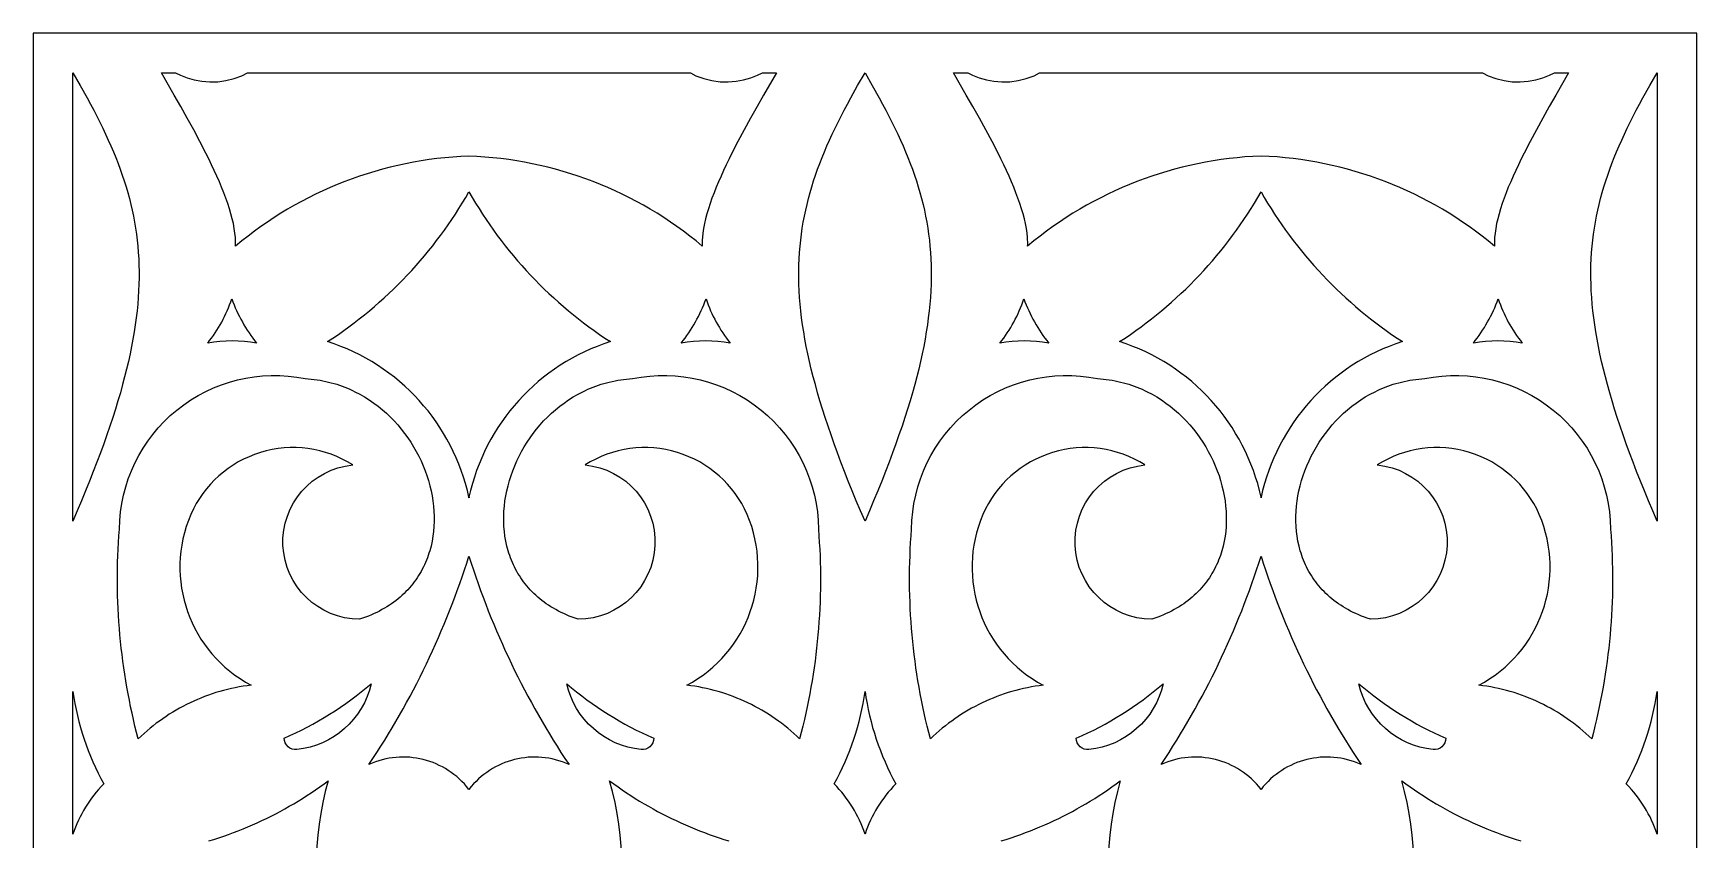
# Model space of a CAD drawing. Extents: x 1336 to 2036, y -730 to 370.
# Drawn here: x 1580.7 to 1790.7, y -51.8 to 50 of the extents above; entities that cross this region are included whole.
import ezdxf

# ---------------------------------------------------------------- set-up
doc = ezdxf.new("R2010")
doc.units = 0
doc.layers.add('LAYER_1', color=18, linetype='CONTINUOUS')
doc.layers.add('LAYER_2', color=4, linetype='CONTINUOUS')

msp = doc.modelspace()

# ---------------------------------------------------------------- linework, layer by layer
at = {"layer": 'LAYER_1'}
for points in [[(1585.73, 45.03), (1586.65, 43.44), (1587.53, 41.87), (1587.95, 41.09), (1588.36, 40.33), (1588.75, 39.56), (1589.13, 38.81), (1589.5, 38.05), (1589.86, 37.31), (1590.2, 36.56), (1590.53, 35.82), (1590.84, 35.08), (1591.15, 34.34), (1591.43, 33.6), (1591.71, 32.86), (1591.97, 32.13), (1592.21, 31.39), (1592.44, 30.66), (1592.66, 29.92), (1592.86, 29.18), (1593.05, 28.44), (1593.22, 27.69), (1593.38, 26.94), (1593.52, 26.19), (1593.64, 25.44), (1593.75, 24.67), (1593.85, 23.91), (1593.93, 23.14), (1593.99, 22.36), (1594.04, 21.57), (1594.07, 20.78), (1594.09, 19.98), (1594.09, 19.17), (1594.07, 18.35), (1594.03, 17.53), (1593.98, 16.69), (1593.91, 15.84), (1593.83, 14.98), (1593.72, 14.11), (1593.6, 13.23), (1593.47, 12.33), (1593.31, 11.43), (1593.14, 10.51), (1592.95, 9.57), (1592.74, 8.62), (1592.51, 7.65), (1592.26, 6.67), (1592, 5.68), (1591.72, 4.66), (1591.42, 3.63), (1591.1, 2.58), (1590.76, 1.52), (1590.4, 0.43), (1590.02, -0.67), (1589.62, -1.8), (1589.21, -2.94), (1588.77, -4.11), (1588.31, -5.29), (1587.84, -6.5), (1587.34, -7.73), (1586.82, -8.99), (1586.29, -10.26), (1585.73, -11.56), (1585.73, -11.56), (1585.73, 45.03)], [(1665.19, 23.17), (1664.41, 23.82), (1663.62, 24.44), (1662.81, 25.05), (1661.99, 25.64), (1661.16, 26.21), (1660.33, 26.77), (1659.48, 27.31), (1658.62, 27.83), (1657.75, 28.33), (1656.87, 28.81), (1655.98, 29.27), (1655.08, 29.72), (1654.18, 30.14), (1653.26, 30.55), (1652.34, 30.94), (1651.41, 31.31), (1650.48, 31.66), (1649.53, 31.99), (1648.58, 32.3), (1647.62, 32.59), (1646.66, 32.87), (1645.69, 33.12), (1644.71, 33.35), (1643.73, 33.56), (1642.75, 33.76), (1641.76, 33.93), (1640.76, 34.08), (1639.76, 34.21), (1638.76, 34.32), (1637.75, 34.41), (1636.74, 34.48), (1635.73, 34.53), (1634.71, 34.48), (1633.7, 34.41), (1632.7, 34.32), (1631.69, 34.21), (1630.7, 34.08), (1629.7, 33.93), (1628.71, 33.76), (1627.72, 33.56), (1626.74, 33.35), (1625.77, 33.12), (1624.8, 32.87), (1623.83, 32.59), (1622.88, 32.3), (1621.92, 31.99), (1620.98, 31.66), (1620.04, 31.31), (1619.11, 30.94), (1618.19, 30.55), (1617.28, 30.14), (1616.37, 29.72), (1615.48, 29.27), (1614.59, 28.81), (1613.71, 28.33), (1612.84, 27.83), (1611.98, 27.31), (1611.13, 26.77), (1610.29, 26.21), (1609.46, 25.64), (1608.65, 25.05), (1607.84, 24.44), (1607.05, 23.82), (1606.26, 23.17), (1606.27, 23.43), (1606.27, 23.7), (1606.26, 23.97), (1606.25, 24.25), (1606.19, 24.81), (1606.1, 25.4), (1605.99, 26), (1605.85, 26.61), (1605.68, 27.25), (1605.49, 27.89), (1605.28, 28.55), (1605.04, 29.22), (1604.79, 29.9), (1604.51, 30.59), (1604.22, 31.29), (1603.91, 32), (1603.58, 32.72), (1603.24, 33.44), (1602.89, 34.17), (1602.52, 34.9), (1601.77, 36.37), (1600.98, 37.85), (1600.17, 39.32), (1599.35, 40.79), (1598.52, 42.23), (1596.92, 45.03), (1598.69, 45.03), (1599.3, 44.73), (1600.15, 44.4), (1601.05, 44.14), (1602.01, 43.97), (1603, 43.9), (1604.02, 43.92), (1605.05, 44.06), (1606.07, 44.32), (1607.07, 44.68), (1607.77, 45.03), (1663.68, 45.03), (1664.39, 44.68), (1665.38, 44.32), (1666.4, 44.06), (1667.43, 43.92), (1668.45, 43.9), (1669.45, 43.97), (1670.4, 44.14), (1671.31, 44.4), (1672.15, 44.73), (1672.77, 45.03), (1674.54, 45.03), (1672.93, 42.23), (1672.11, 40.79), (1671.29, 39.32), (1670.48, 37.85), (1669.69, 36.37), (1668.93, 34.9), (1668.57, 34.17), (1668.21, 33.44), (1667.87, 32.72), (1667.55, 32), (1667.24, 31.29), (1666.94, 30.59), (1666.67, 29.9), (1666.41, 29.22), (1666.18, 28.55), (1665.96, 27.89), (1665.77, 27.25), (1665.61, 26.61), (1665.47, 26), (1665.35, 25.4), (1665.27, 24.81), (1665.21, 24.25), (1665.19, 23.97), (1665.19, 23.7), (1665.19, 23.43)], [(1685.73, 45.03), (1686.65, 43.44), (1687.53, 41.87), (1687.95, 41.09), (1688.36, 40.33), (1688.75, 39.56), (1689.13, 38.81), (1689.5, 38.05), (1689.86, 37.31), (1690.2, 36.56), (1690.53, 35.82), (1690.84, 35.08), (1691.14, 34.34), (1691.43, 33.6), (1691.71, 32.86), (1691.97, 32.13), (1692.21, 31.39), (1692.44, 30.66), (1692.66, 29.92), (1692.86, 29.18), (1693.05, 28.44), (1693.22, 27.69), (1693.38, 26.94), (1693.52, 26.19), (1693.64, 25.44), (1693.75, 24.67), (1693.85, 23.91), (1693.93, 23.14), (1693.99, 22.36), (1694.04, 21.57), (1694.07, 20.78), (1694.09, 19.98), (1694.09, 19.17), (1694.07, 18.35), (1694.03, 17.53), (1693.98, 16.69), (1693.91, 15.84), (1693.83, 14.98), (1693.72, 14.11), (1693.6, 13.23), (1693.47, 12.33), (1693.31, 11.43), (1693.14, 10.51), (1692.95, 9.57), (1692.74, 8.62), (1692.51, 7.65), (1692.26, 6.67), (1692, 5.68), (1691.72, 4.66), (1691.42, 3.63), (1691.1, 2.58), (1690.76, 1.52), (1690.4, 0.43), (1690.02, -0.67), (1689.62, -1.8), (1689.21, -2.94), (1688.77, -4.11), (1688.31, -5.29), (1687.84, -6.5), (1687.34, -7.73), (1686.82, -8.99), (1686.29, -10.26), (1685.73, -11.56), (1685.17, -10.26), (1684.63, -8.99), (1684.12, -7.73), (1683.62, -6.5), (1683.14, -5.29), (1682.69, -4.11), (1682.25, -2.94), (1681.83, -1.8), (1681.44, -0.67), (1681.06, 0.43), (1680.7, 1.52), (1680.36, 2.58), (1680.04, 3.63), (1679.74, 4.66), (1679.46, 5.68), (1679.19, 6.67), (1678.95, 7.65), (1678.72, 8.62), (1678.51, 9.57), (1678.32, 10.51), (1678.14, 11.43), (1677.99, 12.33), (1677.85, 13.23), (1677.73, 14.11), (1677.63, 14.98), (1677.54, 15.84), (1677.47, 16.69), (1677.42, 17.53), (1677.39, 18.35), (1677.37, 19.17), (1677.37, 19.98), (1677.38, 20.78), (1677.42, 21.57), (1677.46, 22.36), (1677.53, 23.14), (1677.61, 23.91), (1677.7, 24.67), (1677.81, 25.44), (1677.94, 26.19), (1678.08, 26.94), (1678.24, 27.69), (1678.41, 28.44), (1678.6, 29.18), (1678.8, 29.92), (1679.01, 30.66), (1679.24, 31.39), (1679.49, 32.13), (1679.75, 32.86), (1680.02, 33.6), (1680.31, 34.34), (1680.61, 35.08), (1680.93, 35.82), (1681.26, 36.56), (1681.6, 37.31), (1681.95, 38.05), (1682.32, 38.81), (1682.7, 39.56), (1683.1, 40.33), (1683.51, 41.09), (1683.93, 41.87), (1684.8, 43.44)], [(1765.19, 23.17), (1764.41, 23.82), (1763.62, 24.44), (1762.81, 25.05), (1761.99, 25.64), (1761.16, 26.21), (1760.33, 26.77), (1759.48, 27.31), (1758.62, 27.83), (1757.75, 28.33), (1756.87, 28.81), (1755.98, 29.27), (1755.08, 29.72), (1754.18, 30.14), (1753.26, 30.55), (1752.34, 30.94), (1751.41, 31.31), (1750.47, 31.66), (1749.53, 31.99), (1748.58, 32.3), (1747.62, 32.59), (1746.66, 32.87), (1745.69, 33.12), (1744.71, 33.35), (1743.73, 33.57), (1742.75, 33.76), (1741.76, 33.93), (1740.76, 34.08), (1739.76, 34.21), (1738.76, 34.33), (1737.75, 34.42), (1736.74, 34.49), (1735.73, 34.54), (1735.73, 34.53), (1735.73, 34.54), (1734.71, 34.49), (1733.7, 34.42), (1732.7, 34.33), (1731.69, 34.21), (1730.7, 34.08), (1729.7, 33.93), (1728.71, 33.76), (1727.72, 33.57), (1726.74, 33.35), (1725.77, 33.12), (1724.8, 32.87), (1723.83, 32.59), (1722.88, 32.3), (1721.92, 31.99), (1720.98, 31.66), (1720.04, 31.31), (1719.11, 30.94), (1718.19, 30.55), (1717.28, 30.14), (1716.37, 29.72), (1715.48, 29.27), (1714.59, 28.81), (1713.71, 28.33), (1712.84, 27.83), (1711.98, 27.31), (1711.13, 26.77), (1710.29, 26.21), (1709.46, 25.64), (1708.65, 25.05), (1707.84, 24.44), (1707.05, 23.82), (1706.26, 23.17), (1706.27, 23.43), (1706.27, 23.7), (1706.26, 23.97), (1706.24, 24.25), (1706.19, 24.81), (1706.1, 25.4), (1705.99, 26), (1705.85, 26.61), (1705.68, 27.25), (1705.49, 27.89), (1705.28, 28.55), (1705.04, 29.22), (1704.79, 29.9), (1704.51, 30.59), (1704.22, 31.29), (1703.91, 32), (1703.58, 32.72), (1703.24, 33.44), (1702.89, 34.17), (1702.52, 34.9), (1701.77, 36.37), (1700.98, 37.85), (1700.17, 39.32), (1699.34, 40.79), (1698.52, 42.23), (1696.92, 45.03), (1698.69, 45.03), (1699.3, 44.73), (1700.15, 44.4), (1701.05, 44.14), (1702.01, 43.97), (1703, 43.9), (1704.02, 43.92), (1705.05, 44.06), (1706.07, 44.32), (1707.07, 44.68), (1707.77, 45.03), (1763.68, 45.03), (1764.39, 44.68), (1765.38, 44.32), (1766.4, 44.06), (1767.43, 43.92), (1768.45, 43.9), (1769.45, 43.97), (1770.4, 44.14), (1771.31, 44.4), (1772.15, 44.73), (1772.77, 45.03), (1774.54, 45.03), (1772.93, 42.23), (1772.11, 40.79), (1771.29, 39.32), (1770.48, 37.85), (1769.69, 36.37), (1768.93, 34.9), (1768.57, 34.17), (1768.21, 33.44), (1767.87, 32.72), (1767.55, 32), (1767.24, 31.29), (1766.94, 30.59), (1766.67, 29.9), (1766.41, 29.22), (1766.18, 28.55), (1765.96, 27.89), (1765.77, 27.25), (1765.61, 26.61), (1765.47, 26), (1765.35, 25.4), (1765.27, 24.81), (1765.21, 24.25), (1765.19, 23.97), (1765.19, 23.7), (1765.18, 23.43)], [(1785.73, 45.03), (1785.73, -11.56), (1785.73, -11.56), (1785.17, -10.26), (1784.63, -8.99), (1784.12, -7.73), (1783.62, -6.5), (1783.14, -5.29), (1782.69, -4.11), (1782.25, -2.94), (1781.83, -1.8), (1781.44, -0.67), (1781.06, 0.43), (1780.7, 1.52), (1780.36, 2.58), (1780.04, 3.63), (1779.74, 4.66), (1779.45, 5.68), (1779.19, 6.67), (1778.95, 7.65), (1778.72, 8.62), (1778.51, 9.57), (1778.32, 10.51), (1778.14, 11.43), (1777.99, 12.33), (1777.85, 13.23), (1777.73, 14.11), (1777.63, 14.98), (1777.54, 15.84), (1777.47, 16.69), (1777.42, 17.53), (1777.39, 18.35), (1777.37, 19.17), (1777.37, 19.98), (1777.38, 20.78), (1777.42, 21.57), (1777.46, 22.36), (1777.53, 23.14), (1777.61, 23.91), (1777.7, 24.67), (1777.81, 25.44), (1777.94, 26.19), (1778.08, 26.94), (1778.24, 27.69), (1778.41, 28.44), (1778.6, 29.18), (1778.8, 29.92), (1779.01, 30.66), (1779.24, 31.39), (1779.49, 32.13), (1779.75, 32.86), (1780.02, 33.6), (1780.31, 34.34), (1780.61, 35.08), (1780.93, 35.82), (1781.26, 36.56), (1781.6, 37.31), (1781.95, 38.05), (1782.32, 38.81), (1782.7, 39.56), (1783.1, 40.33), (1783.51, 41.09), (1783.92, 41.87), (1784.8, 43.44), (1785.73, 45.03)], [(1635.73, 30.02), (1636.14, 29.31), (1636.56, 28.6), (1637, 27.9), (1637.44, 27.21), (1637.89, 26.52), (1638.36, 25.85), (1638.83, 25.18), (1639.31, 24.51), (1639.8, 23.86), (1640.31, 23.21), (1640.82, 22.57), (1641.34, 21.94), (1641.87, 21.31), (1642.41, 20.7), (1642.96, 20.09), (1643.51, 19.49), (1644.08, 18.9), (1644.65, 18.31), (1645.24, 17.74), (1645.83, 17.18), (1646.43, 16.62), (1647.04, 16.07), (1647.66, 15.53), (1648.29, 15), (1648.92, 14.48), (1649.56, 13.97), (1650.21, 13.47), (1650.87, 12.98), (1651.54, 12.5), (1652.21, 12.02), (1652.89, 11.56), (1653.58, 11.11), (1652.74, 10.82), (1651.91, 10.51), (1651.1, 10.18), (1650.3, 9.81), (1649.51, 9.43), (1648.74, 9.01), (1647.99, 8.58), (1647.25, 8.12), (1646.53, 7.64), (1645.83, 7.13), (1645.15, 6.61), (1644.48, 6.06), (1643.84, 5.49), (1643.21, 4.9), (1642.6, 4.3), (1642.01, 3.67), (1641.44, 3.02), (1640.9, 2.36), (1640.37, 1.68), (1639.87, 0.98), (1639.39, 0.27), (1638.93, -0.47), (1638.5, -1.21), (1638.09, -1.97), (1637.71, -2.75), (1637.35, -3.54), (1637.01, -4.34), (1636.7, -5.16), (1636.42, -5.98), (1636.16, -6.82), (1635.93, -7.67), (1635.73, -8.53), (1635.53, -7.67), (1635.3, -6.82), (1635.04, -5.98), (1634.76, -5.16), (1634.45, -4.34), (1634.11, -3.54), (1633.75, -2.75), (1633.36, -1.97), (1632.95, -1.21), (1632.52, -0.47), (1632.06, 0.27), (1631.58, 0.98), (1631.08, 1.68), (1630.56, 2.36), (1630.01, 3.02), (1629.44, 3.67), (1628.86, 4.3), (1628.25, 4.9), (1627.62, 5.49), (1626.97, 6.06), (1626.31, 6.61), (1625.62, 7.13), (1624.92, 7.64), (1624.2, 8.12), (1623.46, 8.58), (1622.71, 9.01), (1621.94, 9.43), (1621.16, 9.81), (1620.36, 10.18), (1619.54, 10.51), (1618.71, 10.82), (1617.87, 11.11), (1618.56, 11.56), (1619.24, 12.02), (1619.92, 12.5), (1620.58, 12.98), (1621.24, 13.47), (1621.89, 13.97), (1622.54, 14.48), (1623.17, 15), (1623.8, 15.53), (1624.41, 16.07), (1625.02, 16.62), (1625.62, 17.18), (1626.22, 17.74), (1626.8, 18.31), (1627.38, 18.9), (1627.94, 19.49), (1628.5, 20.09), (1629.05, 20.7), (1629.59, 21.31), (1630.12, 21.94), (1630.64, 22.57), (1631.15, 23.21), (1631.65, 23.86), (1632.14, 24.51), (1632.63, 25.18), (1633.1, 25.85), (1633.56, 26.52), (1634.02, 27.21), (1634.46, 27.9), (1634.89, 28.6), (1635.32, 29.31)], [(1735.73, 30.02), (1736.14, 29.31), (1736.56, 28.6), (1737, 27.9), (1737.44, 27.21), (1737.89, 26.52), (1738.36, 25.85), (1738.83, 25.18), (1739.31, 24.51), (1739.8, 23.86), (1740.31, 23.21), (1740.82, 22.57), (1741.34, 21.94), (1741.87, 21.31), (1742.41, 20.7), (1742.96, 20.09), (1743.51, 19.49), (1744.08, 18.9), (1744.65, 18.31), (1745.24, 17.74), (1745.83, 17.18), (1746.43, 16.62), (1747.04, 16.07), (1747.66, 15.53), (1748.29, 15), (1748.92, 14.48), (1749.56, 13.97), (1750.21, 13.47), (1750.87, 12.98), (1751.54, 12.5), (1752.21, 12.02), (1752.89, 11.56), (1753.58, 11.11), (1752.74, 10.82), (1751.91, 10.51), (1751.1, 10.18), (1750.3, 9.81), (1749.51, 9.43), (1748.74, 9.01), (1747.99, 8.58), (1747.25, 8.12), (1746.53, 7.64), (1745.83, 7.13), (1745.15, 6.61), (1744.48, 6.06), (1743.84, 5.49), (1743.21, 4.9), (1742.6, 4.3), (1742.01, 3.67), (1741.44, 3.02), (1740.9, 2.36), (1740.37, 1.68), (1739.87, 0.98), (1739.39, 0.27), (1738.93, -0.47), (1738.5, -1.21), (1738.09, -1.97), (1737.71, -2.75), (1737.35, -3.54), (1737.01, -4.34), (1736.7, -5.16), (1736.42, -5.98), (1736.16, -6.82), (1735.93, -7.67), (1735.73, -8.53), (1735.53, -7.67), (1735.3, -6.82), (1735.04, -5.98), (1734.76, -5.16), (1734.45, -4.34), (1734.11, -3.54), (1733.75, -2.75), (1733.36, -1.97), (1732.95, -1.21), (1732.52, -0.47), (1732.06, 0.27), (1731.58, 0.98), (1731.08, 1.68), (1730.56, 2.36), (1730.01, 3.02), (1729.44, 3.67), (1728.86, 4.3), (1728.25, 4.9), (1727.62, 5.49), (1726.97, 6.06), (1726.31, 6.61), (1725.62, 7.13), (1724.92, 7.64), (1724.2, 8.12), (1723.46, 8.58), (1722.71, 9.01), (1721.94, 9.43), (1721.16, 9.81), (1720.36, 10.18), (1719.54, 10.51), (1718.71, 10.82), (1717.87, 11.11), (1718.56, 11.56), (1719.24, 12.02), (1719.92, 12.5), (1720.58, 12.98), (1721.24, 13.47), (1721.89, 13.97), (1722.53, 14.48), (1723.17, 15), (1723.8, 15.53), (1724.41, 16.07), (1725.02, 16.62), (1725.62, 17.18), (1726.22, 17.74), (1726.8, 18.31), (1727.38, 18.9), (1727.94, 19.49), (1728.5, 20.09), (1729.05, 20.7), (1729.59, 21.31), (1730.12, 21.94), (1730.64, 22.57), (1731.15, 23.21), (1731.65, 23.86), (1732.14, 24.51), (1732.63, 25.18), (1733.1, 25.85), (1733.56, 26.52), (1734.02, 27.21), (1734.46, 27.9), (1734.89, 28.6), (1735.32, 29.31)], [(1635.73, -8.57), (1635.72, -8.61), (1635.72, -8.53)], [(1635.74, -8.61), (1635.73, -8.57), (1635.74, -8.53)], [(1735.73, -8.57), (1735.72, -8.53), (1735.72, -8.61), (1735.73, -8.57), (1735.72, -8.61), (1735.72, -8.53)], [(1735.74, -8.53), (1735.74, -8.61), (1735.73, -8.57), (1735.74, -8.61), (1735.74, -8.53), (1735.73, -8.57)], [(1635.73, -15.97), (1636.01, -16.84), (1636.29, -17.71), (1636.59, -18.58), (1636.89, -19.44), (1637.2, -20.3), (1637.52, -21.16), (1637.84, -22.02), (1638.17, -22.87), (1638.51, -23.72), (1638.86, -24.56), (1639.22, -25.41), (1639.58, -26.25), (1639.95, -27.08), (1640.32, -27.92), (1640.71, -28.74), (1641.1, -29.57), (1641.5, -30.39), (1641.91, -31.21), (1642.32, -32.03), (1642.74, -32.84), (1643.17, -33.65), (1643.61, -34.45), (1644.05, -35.25), (1644.5, -36.05), (1644.96, -36.84), (1645.42, -37.63), (1645.89, -38.41), (1646.37, -39.19), (1646.86, -39.97), (1647.35, -40.74), (1647.85, -41.51), (1648.36, -42.27), (1647.94, -42.09), (1647.52, -41.93), (1647.09, -41.79), (1646.66, -41.67), (1646.23, -41.56), (1645.8, -41.48), (1645.37, -41.41), (1644.93, -41.37), (1644.5, -41.34), (1644.06, -41.33), (1643.63, -41.34), (1643.2, -41.36), (1642.77, -41.41), (1642.34, -41.47), (1641.91, -41.55), (1641.49, -41.64), (1641.08, -41.75), (1640.67, -41.88), (1640.26, -42.03), (1639.86, -42.2), (1639.47, -42.38), (1639.08, -42.57), (1638.7, -42.79), (1638.33, -43.01), (1637.97, -43.26), (1637.62, -43.52), (1637.27, -43.8), (1636.94, -44.09), (1636.62, -44.4), (1636.31, -44.72), (1636.01, -45.06), (1635.73, -45.41), (1635.44, -45.06), (1635.15, -44.72), (1634.84, -44.4), (1634.51, -44.09), (1634.18, -43.8), (1633.84, -43.52), (1633.49, -43.26), (1633.12, -43.01), (1632.75, -42.79), (1632.38, -42.57), (1631.99, -42.38), (1631.6, -42.2), (1631.2, -42.03), (1630.79, -41.88), (1630.38, -41.75), (1629.96, -41.64), (1629.54, -41.55), (1629.12, -41.47), (1628.69, -41.41), (1628.26, -41.36), (1627.83, -41.34), (1627.39, -41.33), (1626.96, -41.34), (1626.52, -41.37), (1626.09, -41.41), (1625.66, -41.48), (1625.22, -41.56), (1624.79, -41.67), (1624.36, -41.79), (1623.94, -41.93), (1623.52, -42.09), (1623.1, -42.27), (1623.61, -41.51), (1624.11, -40.74), (1624.6, -39.97), (1625.09, -39.19), (1625.56, -38.41), (1626.04, -37.63), (1626.5, -36.84), (1626.96, -36.05), (1627.41, -35.25), (1627.85, -34.45), (1628.29, -33.65), (1628.71, -32.84), (1629.13, -32.03), (1629.55, -31.21), (1629.96, -30.39), (1630.35, -29.57), (1630.75, -28.74), (1631.13, -27.92), (1631.51, -27.08), (1631.88, -26.25), (1632.24, -25.41), (1632.6, -24.56), (1632.94, -23.72), (1633.28, -22.87), (1633.61, -22.02), (1633.94, -21.16), (1634.26, -20.3), (1634.57, -19.44), (1634.87, -18.58), (1635.16, -17.71), (1635.45, -16.84)], [(1735.73, -15.97), (1736.01, -16.84), (1736.29, -17.71), (1736.59, -18.58), (1736.89, -19.44), (1737.2, -20.3), (1737.52, -21.16), (1737.84, -22.02), (1738.17, -22.87), (1738.51, -23.72), (1738.86, -24.56), (1739.22, -25.41), (1739.58, -26.25), (1739.95, -27.08), (1740.32, -27.92), (1740.71, -28.74), (1741.1, -29.57), (1741.5, -30.39), (1741.91, -31.21), (1742.32, -32.03), (1742.74, -32.84), (1743.17, -33.65), (1743.61, -34.45), (1744.05, -35.25), (1744.5, -36.05), (1744.96, -36.84), (1745.42, -37.63), (1745.89, -38.41), (1746.37, -39.19), (1746.86, -39.97), (1747.35, -40.74), (1747.85, -41.51), (1748.36, -42.27), (1747.94, -42.09), (1747.52, -41.93), (1747.09, -41.79), (1746.66, -41.67), (1746.23, -41.56), (1745.8, -41.48), (1745.37, -41.41), (1744.93, -41.37), (1744.5, -41.34), (1744.06, -41.33), (1743.63, -41.34), (1743.2, -41.36), (1742.77, -41.41), (1742.34, -41.47), (1741.91, -41.55), (1741.49, -41.64), (1741.08, -41.75), (1740.67, -41.88), (1740.26, -42.03), (1739.86, -42.2), (1739.47, -42.38), (1739.08, -42.57), (1738.7, -42.79), (1738.33, -43.01), (1737.97, -43.26), (1737.62, -43.52), (1737.27, -43.8), (1736.94, -44.09), (1736.62, -44.4), (1736.31, -44.72), (1736.01, -45.06), (1735.73, -45.41), (1735.44, -45.06), (1735.15, -44.72), (1734.84, -44.4), (1734.51, -44.09), (1734.18, -43.8), (1733.84, -43.52), (1733.49, -43.26), (1733.12, -43.01), (1732.75, -42.79), (1732.38, -42.57), (1731.99, -42.38), (1731.6, -42.2), (1731.2, -42.03), (1730.79, -41.88), (1730.38, -41.75), (1729.96, -41.64), (1729.54, -41.55), (1729.12, -41.47), (1728.69, -41.41), (1728.26, -41.36), (1727.83, -41.34), (1727.39, -41.33), (1726.96, -41.34), (1726.52, -41.37), (1726.09, -41.41), (1725.66, -41.48), (1725.22, -41.56), (1724.79, -41.67), (1724.36, -41.79), (1723.94, -41.93), (1723.52, -42.09), (1723.1, -42.27), (1723.61, -41.51), (1724.11, -40.74), (1724.6, -39.97), (1725.09, -39.19), (1725.56, -38.41), (1726.04, -37.63), (1726.5, -36.84), (1726.96, -36.05), (1727.41, -35.25), (1727.85, -34.45), (1728.29, -33.65), (1728.71, -32.84), (1729.13, -32.03), (1729.55, -31.21), (1729.96, -30.39), (1730.35, -29.57), (1730.75, -28.74), (1731.13, -27.92), (1731.51, -27.08), (1731.88, -26.25), (1732.24, -25.41), (1732.59, -24.56), (1732.94, -23.72), (1733.28, -22.87), (1733.61, -22.02), (1733.94, -21.16), (1734.26, -20.3), (1734.57, -19.44), (1734.87, -18.58), (1735.16, -17.71), (1735.45, -16.84)], [(1635.73, -45.42), (1635.72, -45.42), (1635.72, -45.41)], [(1635.73, -45.42), (1635.73, -45.42), (1635.73, -45.41)], [(1735.73, -45.42), (1735.72, -45.42), (1735.72, -45.41)], [(1735.73, -45.42), (1735.73, -45.42), (1735.73, -45.41)]]:
    msp.add_lwpolyline(points, close=True, dxfattribs=at)
for points in [[(1605.78, 16.51, 0.080037), (1608.92, 10.92, 0.092698), (1602.75, 10.92, 0.088836)], [(1665.67, 16.51, 0.088836), (1668.71, 10.92, 0.092698), (1662.53, 10.92, 0.080037)], [(1705.78, 16.51, 0.080037), (1708.92, 10.92, 0.092698), (1702.75, 10.92, 0.088836)], [(1765.67, 16.51, 0.088836), (1768.71, 10.92, 0.092698), (1762.53, 10.92, 0.080037)], [(1591.61, -12.56, -0.471862), (1615.07, 6.44), (1615.45, 6.42), (1615.82, 6.38), (1616.19, 6.34), (1616.56, 6.29), (1616.93, 6.23), (1617.29, 6.16), (1617.65, 6.09), (1618, 6.01), (1618.35, 5.92), (1618.7, 5.82), (1619.04, 5.72), (1619.38, 5.61), (1619.72, 5.49), (1620.05, 5.36), (1620.38, 5.23), (1620.7, 5.09), (1621.02, 4.94), (1621.34, 4.79), (1621.96, 4.47), (1622.56, 4.12), (1623.15, 3.75), (1623.72, 3.36), (1624.27, 2.95), (1624.8, 2.51), (1625.32, 2.06), (1625.82, 1.59), (1626.29, 1.1), (1626.75, 0.59), (1627.19, 0.07), (1627.61, -0.47), (1628.01, -1.02), (1628.38, -1.59), (1628.74, -2.16), (1629.07, -2.75), (1629.39, -3.34), (1629.68, -3.95), (1629.95, -4.56), (1630.19, -5.18), (1630.42, -5.81), (1630.62, -6.44), (1630.79, -7.08), (1630.94, -7.72), (1631.07, -8.36), (1631.18, -9), (1631.25, -9.65), (1631.31, -10.29), (1631.33, -10.93), (1631.33, -11.57), (1631.31, -12.21), (1631.26, -12.84), (1631.18, -13.46), (1631.07, -14.08), (1630.94, -14.69), (1630.78, -15.3), (1630.68, -15.6), (1630.59, -15.89), (1630.48, -16.19), (1630.37, -16.48), (1630.25, -16.77), (1630.12, -17.05), (1629.98, -17.33), (1629.84, -17.61), (1629.69, -17.89), (1629.53, -18.16), (1629.37, -18.43), (1629.2, -18.7), (1629.02, -18.96), (1628.83, -19.22), (1628.63, -19.47), (1628.43, -19.72), (1628.22, -19.97), (1628, -20.21), (1627.77, -20.44), (1627.54, -20.68), (1627.3, -20.9), (1627.05, -21.13), (1626.79, -21.35), (1626.52, -21.56), (1626.25, -21.77), (1625.97, -21.97), (1625.68, -22.17), (1625.38, -22.36), (1625.07, -22.54), (1624.75, -22.72), (1624.43, -22.9), (1624.1, -23.07), (1623.76, -23.23), (1623.41, -23.38), (1623.05, -23.53), (1622.69, -23.68), (1622.31, -23.81), (1621.93, -23.94, -0.949704), (1621.07, -4.46, 0.459364), (1600.61, -10.71, 0.391177), (1608.24, -32.26), (1607.73, -32.32), (1607.23, -32.39), (1606.73, -32.48), (1606.23, -32.58), (1605.74, -32.68), (1605.24, -32.8), (1604.75, -32.92), (1604.27, -33.06), (1603.79, -33.2), (1603.31, -33.36), (1602.83, -33.52), (1602.36, -33.69), (1601.9, -33.88), (1601.44, -34.07), (1600.98, -34.27), (1600.52, -34.48), (1600.08, -34.7), (1599.63, -34.93), (1599.19, -35.17), (1598.76, -35.41), (1598.33, -35.67), (1597.9, -35.93), (1597.49, -36.21), (1597.07, -36.49), (1596.67, -36.78), (1596.26, -37.07), (1595.87, -37.38), (1595.48, -37.69), (1595.1, -38.02), (1594.72, -38.35), (1594.35, -38.68), (1593.99, -39.03), (1593.78, -38.22), (1593.57, -37.42), (1593.38, -36.6), (1593.2, -35.79), (1593.02, -34.98), (1592.86, -34.16), (1592.7, -33.34), (1592.55, -32.52), (1592.41, -31.7), (1592.28, -30.88), (1592.15, -30.06), (1592.04, -29.23), (1591.93, -28.4), (1591.84, -27.58), (1591.75, -26.75), (1591.67, -25.92), (1591.6, -25.09), (1591.54, -24.26), (1591.48, -23.42), (1591.44, -22.59), (1591.41, -21.76), (1591.38, -20.92), (1591.36, -20.09), (1591.35, -19.25), (1591.35, -18.42), (1591.36, -17.58), (1591.38, -16.74), (1591.41, -15.91), (1591.45, -15.07), (1591.49, -14.23), (1591.55, -13.39)], [(1656.39, 6.44, -0.471862), (1679.85, -12.56), (1679.91, -13.39), (1679.96, -14.23), (1680.01, -15.07), (1680.05, -15.91), (1680.07, -16.74), (1680.09, -17.58), (1680.1, -18.42), (1680.1, -19.25), (1680.09, -20.09), (1680.08, -20.92), (1680.05, -21.76), (1680.02, -22.59), (1679.97, -23.42), (1679.92, -24.26), (1679.86, -25.09), (1679.79, -25.92), (1679.71, -26.75), (1679.62, -27.58), (1679.52, -28.4), (1679.42, -29.23), (1679.3, -30.06), (1679.18, -30.88), (1679.05, -31.7), (1678.91, -32.52), (1678.76, -33.34), (1678.6, -34.16), (1678.43, -34.98), (1678.26, -35.79), (1678.07, -36.6), (1677.88, -37.42), (1677.68, -38.22), (1677.47, -39.03), (1677.11, -38.68), (1676.74, -38.35), (1676.36, -38.02), (1675.98, -37.69), (1675.59, -37.38), (1675.19, -37.07), (1674.79, -36.78), (1674.38, -36.49), (1673.97, -36.21), (1673.55, -35.93), (1673.13, -35.67), (1672.7, -35.41), (1672.26, -35.17), (1671.82, -34.93), (1671.38, -34.7), (1670.93, -34.48), (1670.48, -34.27), (1670.02, -34.07), (1669.56, -33.88), (1669.09, -33.69), (1668.62, -33.52), (1668.15, -33.36), (1667.67, -33.2), (1667.19, -33.06), (1666.7, -32.92), (1666.21, -32.8), (1665.72, -32.68), (1665.23, -32.58), (1664.73, -32.48), (1664.23, -32.39), (1663.72, -32.32), (1663.22, -32.26, 0.391177), (1670.85, -10.71, 0.459364), (1650.39, -4.46, -0.949704), (1649.53, -23.94), (1649.14, -23.81), (1648.77, -23.68), (1648.4, -23.53), (1648.05, -23.38), (1647.7, -23.23), (1647.36, -23.07), (1647.02, -22.9), (1646.7, -22.72), (1646.39, -22.54), (1646.08, -22.36), (1645.78, -22.17), (1645.49, -21.97), (1645.21, -21.77), (1644.93, -21.56), (1644.67, -21.35), (1644.41, -21.13), (1644.16, -20.9), (1643.92, -20.68), (1643.68, -20.44), (1643.45, -20.21), (1643.24, -19.97), (1643.03, -19.72), (1642.82, -19.47), (1642.63, -19.22), (1642.44, -18.96), (1642.26, -18.7), (1642.09, -18.43), (1641.92, -18.16), (1641.76, -17.89), (1641.61, -17.61), (1641.47, -17.33), (1641.34, -17.05), (1641.21, -16.77), (1641.09, -16.48), (1640.98, -16.19), (1640.87, -15.89), (1640.77, -15.6), (1640.68, -15.3), (1640.52, -14.69), (1640.38, -14.08), (1640.28, -13.46), (1640.2, -12.84), (1640.15, -12.21), (1640.12, -11.57), (1640.12, -10.93), (1640.15, -10.29), (1640.2, -9.65), (1640.28, -9), (1640.38, -8.36), (1640.51, -7.72), (1640.66, -7.08), (1640.84, -6.44), (1641.04, -5.81), (1641.26, -5.18), (1641.51, -4.56), (1641.78, -3.95), (1642.07, -3.34), (1642.38, -2.75), (1642.72, -2.16), (1643.07, -1.59), (1643.45, -1.02), (1643.85, -0.47), (1644.27, 0.07), (1644.71, 0.59), (1645.16, 1.1), (1645.64, 1.59), (1646.14, 2.06), (1646.65, 2.51), (1647.19, 2.95), (1647.74, 3.36), (1648.31, 3.75), (1648.89, 4.12), (1649.5, 4.47), (1650.12, 4.79), (1650.43, 4.94), (1650.75, 5.09), (1651.08, 5.23), (1651.4, 5.36), (1651.74, 5.49), (1652.07, 5.61), (1652.41, 5.72), (1652.76, 5.82), (1653.1, 5.92), (1653.45, 6.01), (1653.81, 6.09), (1654.17, 6.16), (1654.53, 6.23), (1654.89, 6.29), (1655.26, 6.34), (1655.63, 6.38), (1656.01, 6.42)], [(1691.61, -12.56, -0.471862), (1715.07, 6.44), (1715.44, 6.42), (1715.82, 6.38), (1716.19, 6.34), (1716.56, 6.29), (1716.93, 6.23), (1717.29, 6.16), (1717.65, 6.09), (1718, 6.01), (1718.35, 5.92), (1718.7, 5.82), (1719.04, 5.72), (1719.38, 5.61), (1719.72, 5.49), (1720.05, 5.36), (1720.38, 5.23), (1720.7, 5.09), (1721.02, 4.94), (1721.34, 4.79), (1721.96, 4.47), (1722.56, 4.12), (1723.15, 3.75), (1723.72, 3.36), (1724.27, 2.95), (1724.8, 2.51), (1725.32, 2.06), (1725.82, 1.59), (1726.29, 1.1), (1726.75, 0.59), (1727.19, 0.07), (1727.61, -0.47), (1728, -1.02), (1728.38, -1.59), (1728.74, -2.16), (1729.07, -2.75), (1729.39, -3.34), (1729.68, -3.95), (1729.95, -4.56), (1730.19, -5.18), (1730.42, -5.81), (1730.62, -6.44), (1730.79, -7.08), (1730.94, -7.72), (1731.07, -8.36), (1731.18, -9), (1731.25, -9.65), (1731.31, -10.29), (1731.33, -10.93), (1731.33, -11.57), (1731.31, -12.21), (1731.26, -12.84), (1731.18, -13.46), (1731.07, -14.08), (1730.94, -14.69), (1730.78, -15.3), (1730.68, -15.6), (1730.59, -15.89), (1730.48, -16.19), (1730.37, -16.48), (1730.25, -16.77), (1730.12, -17.05), (1729.98, -17.33), (1729.84, -17.61), (1729.69, -17.89), (1729.53, -18.16), (1729.37, -18.43), (1729.2, -18.7), (1729.02, -18.96), (1728.83, -19.22), (1728.63, -19.47), (1728.43, -19.72), (1728.22, -19.97), (1728, -20.21), (1727.77, -20.44), (1727.54, -20.68), (1727.3, -20.9), (1727.05, -21.13), (1726.79, -21.35), (1726.52, -21.56), (1726.25, -21.77), (1725.97, -21.97), (1725.68, -22.17), (1725.38, -22.36), (1725.07, -22.54), (1724.75, -22.72), (1724.43, -22.9), (1724.1, -23.07), (1723.76, -23.23), (1723.41, -23.38), (1723.05, -23.53), (1722.69, -23.68), (1722.31, -23.81), (1721.93, -23.94, -0.949704), (1721.07, -4.46, 0.459364), (1700.61, -10.71, 0.391177), (1708.24, -32.26), (1707.73, -32.32), (1707.23, -32.39), (1706.73, -32.48), (1706.23, -32.58), (1705.74, -32.68), (1705.24, -32.8), (1704.75, -32.92), (1704.27, -33.06), (1703.79, -33.2), (1703.31, -33.36), (1702.83, -33.52), (1702.36, -33.69), (1701.9, -33.88), (1701.44, -34.07), (1700.98, -34.27), (1700.52, -34.48), (1700.08, -34.7), (1699.63, -34.93), (1699.19, -35.17), (1698.76, -35.41), (1698.33, -35.67), (1697.9, -35.93), (1697.49, -36.21), (1697.07, -36.49), (1696.67, -36.78), (1696.26, -37.07), (1695.87, -37.38), (1695.48, -37.69), (1695.1, -38.02), (1694.72, -38.35), (1694.35, -38.68), (1693.99, -39.03), (1693.78, -38.22), (1693.57, -37.42), (1693.38, -36.6), (1693.2, -35.79), (1693.02, -34.98), (1692.86, -34.16), (1692.7, -33.34), (1692.55, -32.52), (1692.41, -31.7), (1692.28, -30.88), (1692.15, -30.06), (1692.04, -29.23), (1691.93, -28.4), (1691.84, -27.58), (1691.75, -26.75), (1691.67, -25.92), (1691.6, -25.09), (1691.54, -24.26), (1691.48, -23.42), (1691.44, -22.59), (1691.41, -21.76), (1691.38, -20.92), (1691.36, -20.09), (1691.35, -19.25), (1691.35, -18.42), (1691.36, -17.58), (1691.38, -16.74), (1691.41, -15.91), (1691.45, -15.07), (1691.49, -14.23), (1691.55, -13.39)], [(1756.39, 6.44, -0.471862), (1779.85, -12.56), (1779.91, -13.39), (1779.96, -14.23), (1780.01, -15.07), (1780.05, -15.91), (1780.07, -16.74), (1780.09, -17.58), (1780.1, -18.42), (1780.1, -19.25), (1780.09, -20.09), (1780.08, -20.92), (1780.05, -21.76), (1780.01, -22.59), (1779.97, -23.42), (1779.92, -24.26), (1779.86, -25.09), (1779.79, -25.92), (1779.71, -26.75), (1779.62, -27.58), (1779.52, -28.4), (1779.42, -29.23), (1779.3, -30.06), (1779.18, -30.88), (1779.05, -31.7), (1778.91, -32.52), (1778.76, -33.34), (1778.6, -34.16), (1778.43, -34.98), (1778.26, -35.79), (1778.07, -36.6), (1777.88, -37.42), (1777.68, -38.22), (1777.47, -39.03), (1777.11, -38.68), (1776.74, -38.35), (1776.36, -38.02), (1775.98, -37.69), (1775.59, -37.38), (1775.19, -37.07), (1774.79, -36.78), (1774.38, -36.49), (1773.97, -36.21), (1773.55, -35.93), (1773.13, -35.67), (1772.7, -35.41), (1772.26, -35.17), (1771.82, -34.93), (1771.38, -34.7), (1770.93, -34.48), (1770.48, -34.27), (1770.02, -34.07), (1769.56, -33.88), (1769.09, -33.69), (1768.62, -33.52), (1768.15, -33.36), (1767.67, -33.2), (1767.19, -33.06), (1766.7, -32.92), (1766.21, -32.8), (1765.72, -32.68), (1765.23, -32.58), (1764.73, -32.48), (1764.23, -32.39), (1763.72, -32.32), (1763.22, -32.26, 0.391177), (1770.85, -10.71, 0.459364), (1750.39, -4.46, -0.949704), (1749.53, -23.94), (1749.14, -23.81), (1748.77, -23.68), (1748.4, -23.53), (1748.05, -23.38), (1747.7, -23.23), (1747.36, -23.07), (1747.02, -22.9), (1746.7, -22.72), (1746.39, -22.54), (1746.08, -22.36), (1745.78, -22.17), (1745.49, -21.97), (1745.21, -21.77), (1744.93, -21.56), (1744.67, -21.35), (1744.41, -21.13), (1744.16, -20.9), (1743.91, -20.68), (1743.68, -20.44), (1743.45, -20.21), (1743.24, -19.97), (1743.02, -19.72), (1742.82, -19.47), (1742.63, -19.22), (1742.44, -18.96), (1742.26, -18.7), (1742.09, -18.43), (1741.92, -18.16), (1741.76, -17.89), (1741.61, -17.61), (1741.47, -17.33), (1741.34, -17.05), (1741.21, -16.77), (1741.09, -16.48), (1740.98, -16.19), (1740.87, -15.89), (1740.77, -15.6), (1740.68, -15.3), (1740.52, -14.69), (1740.38, -14.08), (1740.28, -13.46), (1740.2, -12.84), (1740.15, -12.21), (1740.12, -11.57), (1740.12, -10.93), (1740.15, -10.29), (1740.2, -9.65), (1740.28, -9), (1740.38, -8.36), (1740.51, -7.72), (1740.66, -7.08), (1740.84, -6.44), (1741.04, -5.81), (1741.26, -5.18), (1741.51, -4.56), (1741.78, -3.95), (1742.07, -3.34), (1742.38, -2.75), (1742.72, -2.16), (1743.07, -1.59), (1743.45, -1.02), (1743.85, -0.47), (1744.27, 0.07), (1744.71, 0.59), (1745.16, 1.1), (1745.64, 1.59), (1746.14, 2.06), (1746.65, 2.51), (1747.19, 2.95), (1747.74, 3.36), (1748.31, 3.75), (1748.89, 4.12), (1749.5, 4.47), (1750.12, 4.79), (1750.43, 4.94), (1750.75, 5.09), (1751.08, 5.23), (1751.4, 5.36), (1751.74, 5.49), (1752.07, 5.61), (1752.41, 5.72), (1752.75, 5.82), (1753.1, 5.92), (1753.45, 6.01), (1753.81, 6.09), (1754.17, 6.16), (1754.53, 6.23), (1754.89, 6.29), (1755.26, 6.34), (1755.63, 6.38), (1756.01, 6.42)], [(1585.73, -33.04, 0.090557), (1589.62, -44.72, 0.115059), (1585.73, -51.06), (1585.73, -51.06), (1585.73, -33.04)], [(1623.38, -32.08, -0.32078), (1614, -40.39, -0.430928), (1612.39, -38.96, 0.074719)], [(1648.07, -32.08, 0.074719), (1659.06, -38.96, -0.430928), (1657.46, -40.39, -0.32078)], [(1685.73, -33.04, 0.090557), (1689.62, -44.72, 0.115059), (1685.73, -51.06, 0.115059), (1681.84, -44.72, 0.090557)], [(1723.38, -32.08, -0.32078), (1714, -40.39, -0.430928), (1712.39, -38.96, 0.074719)], [(1748.07, -32.08, 0.074719), (1759.06, -38.96, -0.430928), (1757.46, -40.39, -0.32078)], [(1785.73, -33.04), (1785.73, -51.06), (1785.73, -51.06, 0.115059), (1781.84, -44.72, 0.090557), (1785.73, -33.04)]]:
    msp.add_lwpolyline(points, format="xyb", close=True, dxfattribs=at)
for points in [[(1602.91, -51.92), (1603.54, -51.72), (1604.16, -51.52), (1604.77, -51.31), (1605.39, -51.1), (1606, -50.87), (1606.6, -50.64), (1607.21, -50.4), (1607.81, -50.15), (1608.41, -49.89), (1609, -49.63), (1609.59, -49.36), (1610.18, -49.08), (1610.76, -48.79), (1611.34, -48.49), (1611.91, -48.19), (1612.48, -47.87), (1613.05, -47.55), (1613.62, -47.23), (1614.17, -46.89), (1614.73, -46.55), (1615.28, -46.2), (1615.83, -45.84), (1616.37, -45.47), (1616.9, -45.1), (1617.44, -44.72), (1617.96, -44.33, 0.142169), (1618.04, -66.44)], [(1653.41, -66.44, 0.142169), (1653.49, -44.33), (1654.02, -44.72), (1654.55, -45.1), (1655.09, -45.47), (1655.63, -45.84), (1656.18, -46.2), (1656.73, -46.55), (1657.28, -46.89), (1657.84, -47.23), (1658.4, -47.55), (1658.97, -47.87), (1659.54, -48.19), (1660.12, -48.49), (1660.7, -48.79), (1661.28, -49.08), (1661.87, -49.36), (1662.46, -49.63), (1663.05, -49.89), (1663.65, -50.15), (1664.25, -50.4), (1664.85, -50.64), (1665.46, -50.87), (1666.07, -51.1), (1666.68, -51.31), (1667.3, -51.52), (1667.92, -51.72), (1668.54, -51.92)], [(1702.91, -51.92), (1703.54, -51.72), (1704.16, -51.52), (1704.77, -51.31), (1705.39, -51.1), (1706, -50.87), (1706.6, -50.64), (1707.21, -50.4), (1707.81, -50.15), (1708.41, -49.89), (1709, -49.63), (1709.59, -49.36), (1710.18, -49.08), (1710.76, -48.79), (1711.34, -48.49), (1711.91, -48.19), (1712.48, -47.87), (1713.05, -47.55), (1713.62, -47.23), (1714.17, -46.89), (1714.73, -46.55), (1715.28, -46.2), (1715.82, -45.84), (1716.37, -45.47), (1716.9, -45.1), (1717.44, -44.72), (1717.96, -44.33, 0.142169), (1718.04, -66.44)], [(1753.41, -66.44, 0.142169), (1753.49, -44.33), (1754.02, -44.72), (1754.55, -45.1), (1755.09, -45.47), (1755.63, -45.84), (1756.18, -46.2), (1756.73, -46.55), (1757.28, -46.89), (1757.84, -47.23), (1758.4, -47.55), (1758.97, -47.87), (1759.54, -48.19), (1760.12, -48.49), (1760.7, -48.79), (1761.28, -49.08), (1761.87, -49.36), (1762.46, -49.63), (1763.05, -49.89), (1763.65, -50.15), (1764.25, -50.4), (1764.85, -50.64), (1765.46, -50.87), (1766.07, -51.1), (1766.68, -51.31), (1767.3, -51.52), (1767.92, -51.72), (1768.54, -51.92)]]:
    msp.add_lwpolyline(points, format="xyb", dxfattribs=at)
at = {"layer": 'LAYER_2'}
msp.add_lwpolyline([(1580.73, -409.71), (1790.73, -409.71), (1790.73, 50.03), (1580.73, 50.03)], close=True, dxfattribs=at)

doc.saveas('drawing.dxf')
